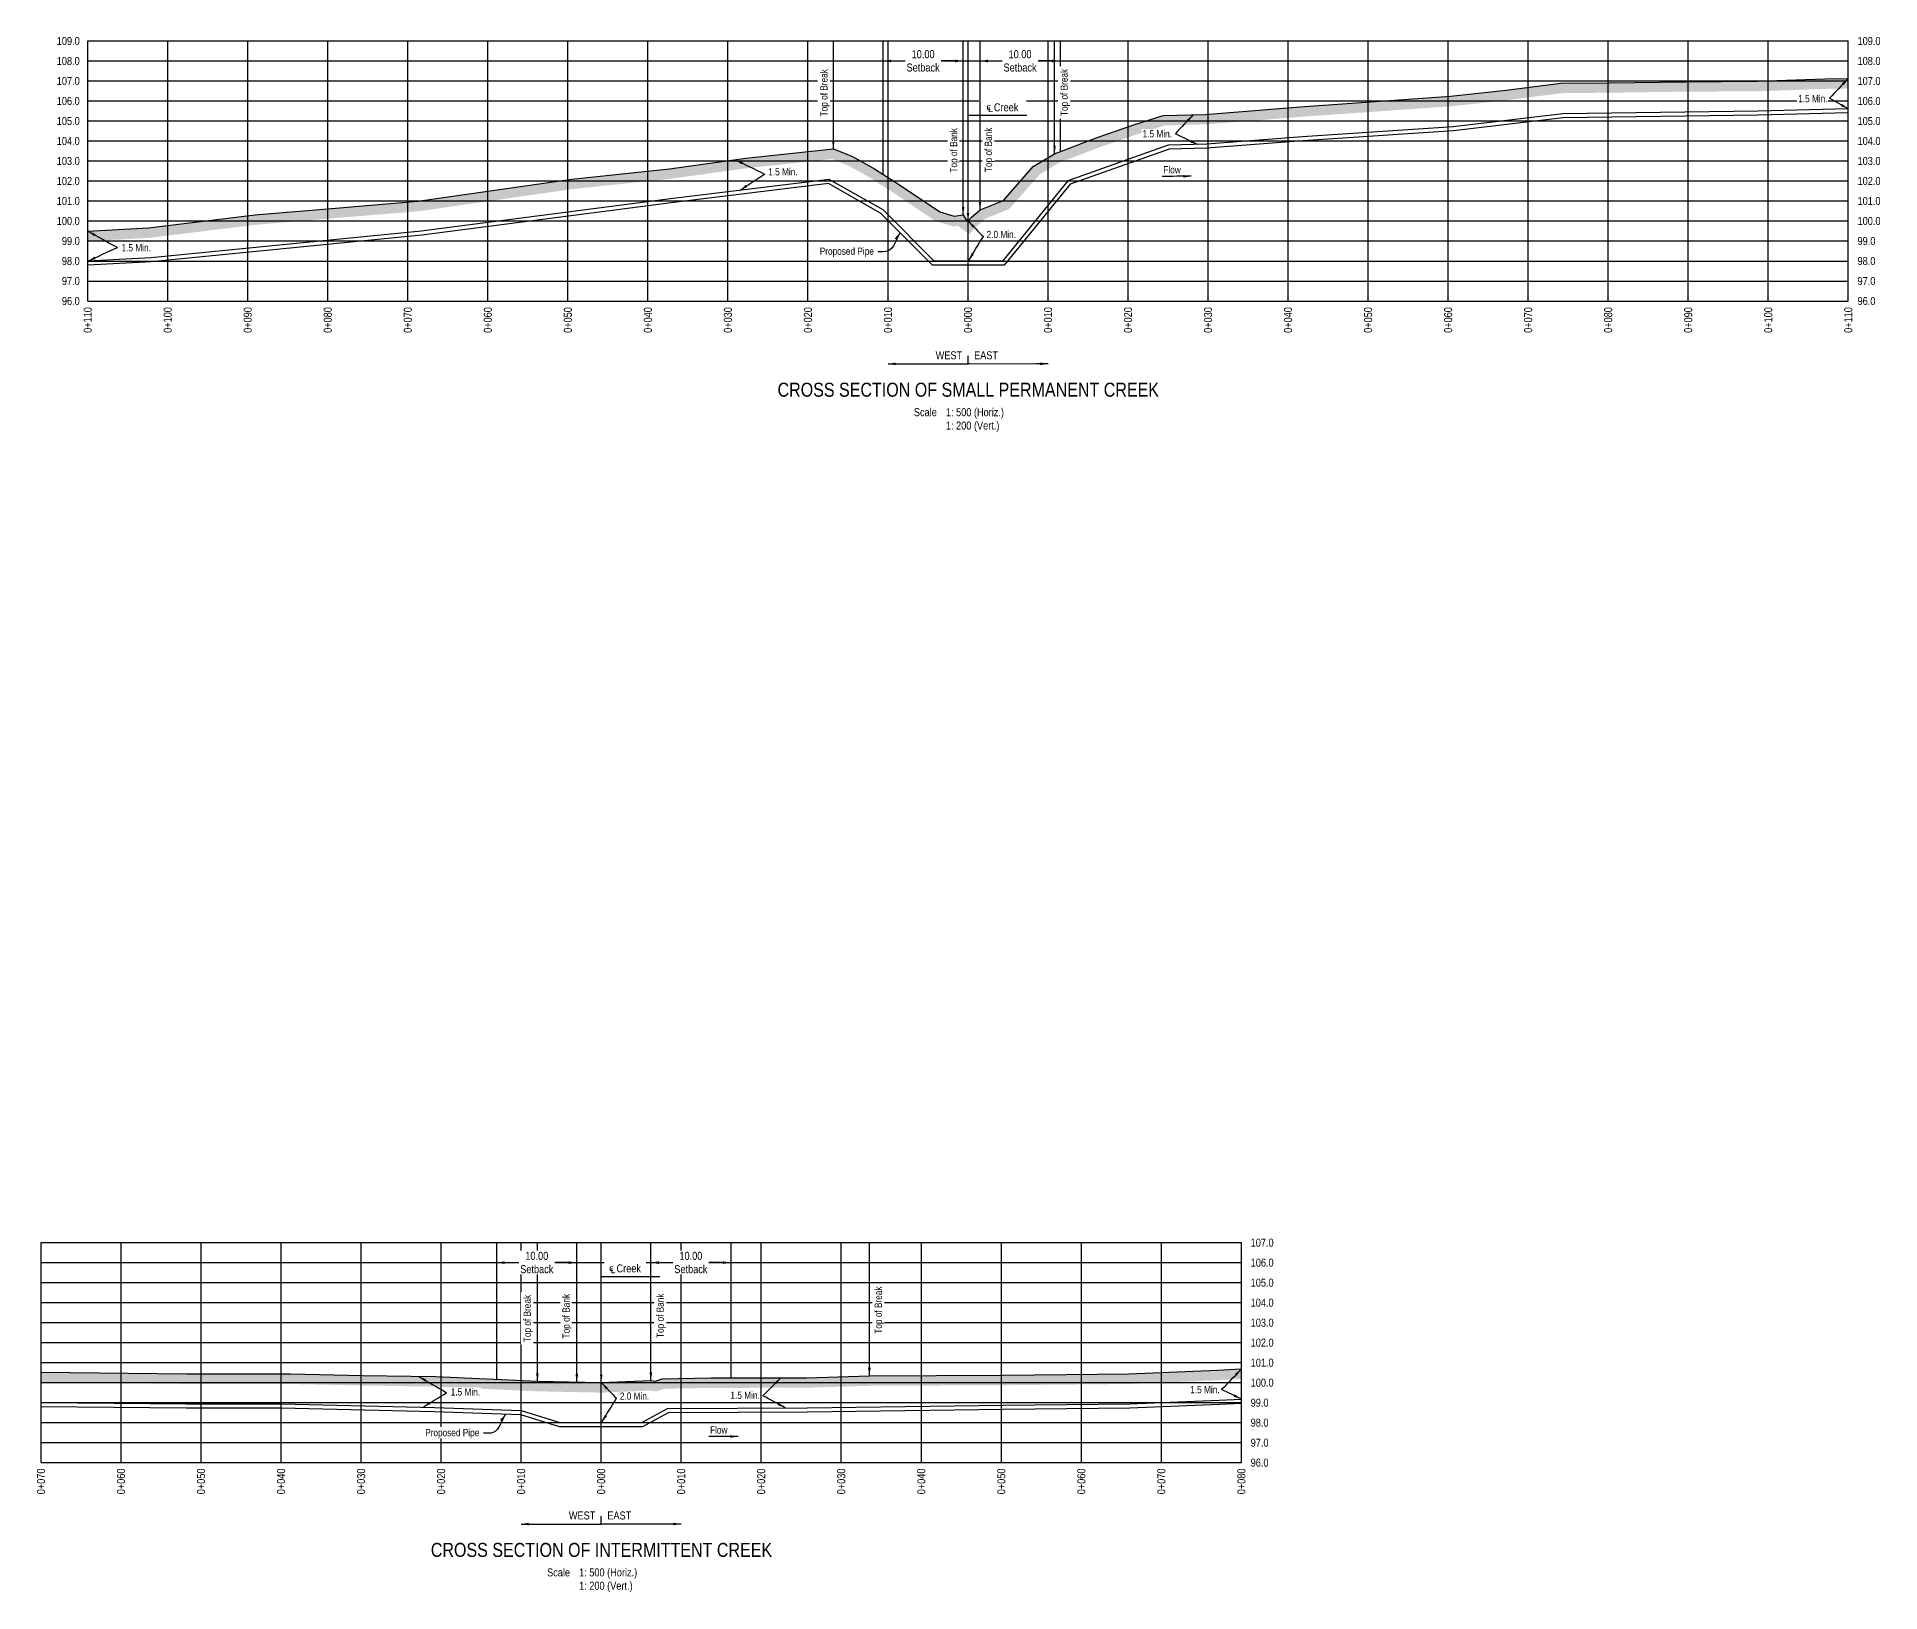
# Model space of a CAD drawing. Extents: x 471563 to 508050, y 6028961 to 6050146.
# Drawn here: x 505748 to 508050, y 6028961 to 6030904 of the extents above; entities that cross this region are included whole.
import ezdxf
from ezdxf.enums import TextEntityAlignment as Align

# ---------------------------------------------------------------- set-up
doc = ezdxf.new("R2010")
doc.units = 0
doc.header["$LTSCALE"] = 5
doc.linetypes.add('foc-TOPO', pattern=[1, 0.2, -0.8])
for name, color, linetype in [('CG-NOTES', 7, 'Continuous'), ('DETAIL-T', 7, 'Continuous'), ('L-BD', 7, 'Continuous'), ('L-DETAIL-T', 3, 'Continuous'), ('P-CROSSINGS-GRID', 8, 'Continuous'), ('P-CROSSINGS-GROUND', 48, 'foc-TOPO'), ('P-CROSSINGS-LINE', 3, 'Continuous'), ('P-PROPOSED', 10, 'Continuous'), ('S-T7', 7, 'Continuous')]:
    doc.layers.add(name, color=color, linetype=linetype)
doc.styles.add('140', font='ARIALN.TTF', dxfattribs={"height": 15})
doc.styles.add('80', font='ARIALN.TTF', dxfattribs={"height": 10})
doc.styles.add('80CG', font='ARIALN.TTF', dxfattribs={"height": 10})
doc.styles.add('80L', font='ARIALN.TTF', dxfattribs={"height": 10})
doc.dimstyles.new('Compass 5 000', dxfattribs={"dimscale": 5, "dimtxt": 9, "dimasz": 2, "dimexe": 0.2, "dimexo": 0.0625, "dimgap": 0.5, "dimtad": 0, "dimtih": 1, "dimtoh": 1, "dimzin": 0, "dimdsep": 46, "dimtxsty": '80CG', "dimcen": 0.1, "dimse1": 1, "dimse2": 1, "dimclrd": 256, "dimclrt": 256, "dimaunit": 1, "dimadec": 4, "dimazin": 0, "dimtfac": 0.06, "dimtofl": 0, "dimtmove": 0, "dimatfit": 1, "dimfxl": 0.2, "dimtolj": 1, "dimtzin": 0, "dimlwd": -1, "dimarcsym": 0})

msp = doc.modelspace()

# ---------------------------------------------------------------- hatches: boundary and pattern name
at = {"layer": 'P-CROSSINGS-GROUND'}
h = msp.add_hatch(dxfattribs=at)
h.set_pattern_fill('EARTH', color=256, scale=2.498679, angle=45)
h.set_pattern_definition([(45, (257.656, 3195.074), (0, 22.438773568), [15.86660895, -15.86660895]), (45, (253.448, 3199.281), (0, 22.438773568), [15.86660895, -15.86660895]), (45, (249.241, 3203.489), (0, 22.438773568), [15.86660895, -15.86660895]), (135, (249.241, 3206.293), (-22.438773568, 0), [15.86660895, -15.86660895]), (135, (253.448, 3210.5), (-22.438773568, 0), [15.86660895, -15.86660895]), (135, (257.656, 3214.708), (-22.438773568, 0), [15.86660895, -15.86660895])])
h.paths.add_polyline_path([(505811.606, 6030648.444), (505888.549, 6030652.579), (506021.955, 6030668.902), (506127.061, 6030677.731), (506225.343, 6030685.836), (506417.782, 6030713.606), (506539.815, 6030726.403), (506634.988, 6030739.605), (506741.065, 6030751.053), (506761.358, 6030742.983), (506787.929, 6030728.017), (506818.597, 6030708.411), (506870.367, 6030673.536), (506892.559, 6030666.87), (506898.327, 6030667.706), (506898.57, 6030667.288), (506912.506, 6030657.024), (506924.043, 6030669.21), (506932.594, 6030676.59), (506962.533, 6030688.623), (507000.525, 6030731.822), (507024.566, 6030746.433), (507076.363, 6030766.087), (507121.869, 6030781.875), (507156.967, 6030793.039), (507207.875, 6030794.376), (507326.88, 6030803.772), (507514.643, 6030816.935), (507584.595, 6030824.55), (507652.319, 6030833.296), (507711.856, 6030833.914), (507807.448, 6030835.188), (507897.223, 6030835.664), (507981.649, 6030838.642), (508010.443, 6030839.224), (508010.443, 6030851.72), (507981.303, 6030851.131), (507896.969, 6030848.156), (507807.332, 6030847.681), (507711.708, 6030846.406), (507651.451, 6030845.781), (507583.119, 6030836.956), (507513.529, 6030829.381), (507325.952, 6030816.231), (507207.219, 6030806.856), (507154.868, 6030805.481), (507117.927, 6030793.731), (507072.099, 6030777.831), (507019.06, 6030757.706), (506992.405, 6030741.506), (506955.115, 6030699.106), (506926.006, 6030687.406), (506915.403, 6030678.256), (506911.024, 6030673.631), (506908.071, 6030675.806), (506904.895, 6030681.281), (506893.505, 6030679.631), (506875.775, 6030684.956), (506825.453, 6030718.856), (506794.364, 6030738.731), (506766.756, 6030754.281), (506742.804, 6030763.806), (506633.459, 6030752.006), (506538.304, 6030738.806), (506416.238, 6030726.006), (506223.936, 6030698.256), (506126.024, 6030690.181), (506020.673, 6030681.331), (505887.454, 6030665.031), (505811.606, 6030660.955)])
h = msp.add_hatch(dxfattribs=at)
h.set_pattern_fill('EARTH', color=256, scale=2.498679, angle=45)
h.set_pattern_definition([(45, (2342.567, 4563.835), (0, 22.438773568), [15.86660895, -15.86660895]), (45, (2338.36, 4568.042), (0, 22.438773568), [15.86660895, -15.86660895]), (45, (2334.153, 4572.25), (0, 22.438773568), [15.86660895, -15.86660895]), (135, (2334.153, 4575.054), (-22.438773568, 0), [15.86660895, -15.86660895]), (135, (2338.36, 4579.262), (-22.438773568, 0), [15.86660895, -15.86660895]), (135, (2342.567, 4583.469), (-22.438773568, 0), [15.86660895, -15.86660895])])
h.paths.add_polyline_path([(505753.301, 6029235.49), (505934.645, 6029233.42), (506064.802, 6029233.345), (506155.344, 6029231.37), (506245.894, 6029230.045), (506373.17, 6029224.17), (506452.931, 6029222.495), (506514.912, 6029225.22), (506520.585, 6029224.42), (506528.937, 6029227.37), (506589.835, 6029228.395), (506709.596, 6029228.695), (506787.788, 6029231.045), (506954.747, 6029231.77), (507112.057, 6029233.37), (507223.012, 6029237.945), (507252.508, 6029239.583), (507252.508, 6029227.07), (507223.616, 6029225.466), (507112.378, 6029220.879), (506954.838, 6029219.277), (506788.003, 6029218.553), (506709.799, 6029216.202), (506589.956, 6029215.902), (506531.181, 6029214.913), (506521.866, 6029211.623), (506514.309, 6029212.688), (506453.074, 6029209.996), (506372.751, 6029211.683), (506245.515, 6029217.556), (506155.116, 6029218.879), (506064.662, 6029220.852), (505934.57, 6029220.927), (505753.301, 6029222.996)])

# ---------------------------------------------------------------- linework, layer by layer
for p, q in [((506804.948, 6030731.965), (506804.948, 6030898.512)), ((506814.942, 6030873.526), (506832.014, 6030873.526)), ((506894.9, 6030873.526), (506877.829, 6030873.526)), ((506936, 6030873.526), (506953.072, 6030873.526)), ((507015.958, 6030873.526), (506998.887, 6030873.526)), ((506322.473, 6029226.51), (506322.473, 6029397.403)), ((506332.467, 6029372.416), (506349.539, 6029372.416)), ((506412.425, 6029372.416), (506395.353, 6029372.416)), ((506524.907, 6029372.416), (506541.979, 6029372.416)), ((506604.865, 6029372.416), (506587.793, 6029372.416))]:
    msp.add_line(p, q)
at = {"flags": 128}
for points in [[(507025.953, 6030898.512), (507025.953, 6030760.322)], [(506614.86, 6029397.403), (506614.86, 6029228.458)]]:
    msp.add_lwpolyline(points, dxfattribs=at)
for points in [[(506814.942, 6030875.191), (506814.942, 6030871.86), (506804.948, 6030873.526)], [(506894.9, 6030875.191), (506894.9, 6030871.86), (506904.895, 6030873.526)], [(506936, 6030875.191), (506936, 6030871.86), (506926.006, 6030873.526)], [(507015.958, 6030875.191), (507015.958, 6030871.86), (507025.953, 6030873.526)], [(506332.467, 6029374.082), (506332.467, 6029370.75), (506322.473, 6029372.416)], [(506412.425, 6029374.082), (506412.425, 6029370.75), (506422.42, 6029372.416)], [(506604.865, 6029374.082), (506604.865, 6029370.75), (506614.86, 6029372.416)]]:
    msp.add_solid(points)
at = {"layer": 'CG-NOTES'}
for p, q in [((506911.024, 6030495.204), (506911.024, 6030505.199)), ((506452.931, 6029045.892), (506452.931, 6029055.886))]:
    msp.add_line(p, q, dxfattribs=at)
at = {"layer": 'P-CROSSINGS-GRID', "color": 8}
for p, q in [((505811.606, 6030898.512), (508010.443, 6030898.512)), ((505811.606, 6030573.684), (505811.606, 6030898.512)), ((505811.606, 6030573.684), (505811.606, 6030898.512)), ((505911.553, 6030573.684), (505911.553, 6030898.512)), ((506011.5, 6030573.684), (506011.5, 6030898.512)), ((506111.447, 6030573.684), (506111.447, 6030898.512)), ((506211.394, 6030573.684), (506211.394, 6030898.512)), ((506311.342, 6030573.684), (506311.342, 6030898.512)), ((506411.289, 6030573.684), (506411.289, 6030898.512)), ((506511.236, 6030573.684), (506511.236, 6030898.512)), ((506611.183, 6030573.684), (506611.183, 6030898.512)), ((506711.13, 6030573.684), (506711.13, 6030898.512)), ((506811.077, 6030573.684), (506811.077, 6030898.512)), ((506911.024, 6030573.684), (506911.024, 6030898.512)), ((507010.972, 6030573.684), (507010.972, 6030898.512)), ((507110.919, 6030573.684), (507110.919, 6030898.512)), ((507210.866, 6030573.684), (507210.866, 6030898.512)), ((507310.813, 6030573.684), (507310.813, 6030898.512)), ((507410.76, 6030573.684), (507410.76, 6030898.512)), ((507510.707, 6030573.684), (507510.707, 6030898.512)), ((507610.654, 6030573.684), (507610.654, 6030898.512)), ((507710.602, 6030573.684), (507710.602, 6030898.512)), ((507810.549, 6030573.684), (507810.549, 6030898.512)), ((507910.496, 6030573.684), (507910.496, 6030898.512)), ((508010.443, 6030573.684), (508010.443, 6030898.512)), ((505811.606, 6030873.526), (508010.443, 6030873.526)), ((505811.606, 6030848.539), (508010.443, 6030848.539)), ((505811.606, 6030823.552), (508010.443, 6030823.552)), ((505811.606, 6030798.565), (508010.443, 6030798.565)), ((505811.606, 6030773.578), (508010.443, 6030773.578)), ((505811.606, 6030748.592), (508010.443, 6030748.592)), ((505811.606, 6030723.605), (508010.443, 6030723.605)), ((505811.606, 6030698.618), (508010.443, 6030698.618)), ((505811.606, 6030648.644), (508010.443, 6030648.644)), ((505811.606, 6030623.658), (508010.443, 6030623.658)), ((505811.606, 6030598.671), (508010.443, 6030598.671)), ((505811.606, 6030573.684), (508010.443, 6030573.684)), ((505753.301, 6029397.403), (507252.508, 6029397.403)), ((505753.301, 6029122.548), (505753.301, 6029397.403)), ((505753.301, 6029122.548), (505753.301, 6029397.403)), ((505853.248, 6029122.548), (505853.248, 6029397.403)), ((505953.195, 6029122.548), (505953.195, 6029397.403)), ((506053.142, 6029122.548), (506053.142, 6029397.403)), ((506153.089, 6029122.548), (506153.089, 6029397.403)), ((506253.037, 6029122.548), (506253.037, 6029397.403)), ((506352.984, 6029122.548), (506352.984, 6029397.403)), ((506452.931, 6029122.548), (506452.931, 6029397.403)), ((506552.878, 6029122.548), (506552.878, 6029397.403)), ((506652.825, 6029122.548), (506652.825, 6029397.403)), ((506752.772, 6029122.548), (506752.772, 6029397.403)), ((506852.719, 6029122.548), (506852.719, 6029397.403)), ((506952.667, 6029122.548), (506952.667, 6029397.403)), ((507052.614, 6029122.548), (507052.614, 6029397.403)), ((507152.561, 6029122.548), (507152.561, 6029397.403)), ((507252.508, 6029122.548), (507252.508, 6029397.403)), ((505753.301, 6029372.416), (507252.508, 6029372.416)), ((505753.301, 6029347.429), (507252.508, 6029347.429)), ((505753.301, 6029322.442), (507252.508, 6029322.442)), ((505753.301, 6029297.455), (507252.508, 6029297.455)), ((505753.301, 6029272.469), (507252.508, 6029272.469)), ((505753.301, 6029247.482), (507252.508, 6029247.482)), ((505753.301, 6029197.508), (507252.508, 6029197.508)), ((505753.301, 6029172.522), (507252.508, 6029172.522)), ((505753.301, 6029147.535), (507252.508, 6029147.535)), ((505753.301, 6029122.548), (507252.508, 6029122.548))]:
    msp.add_line(p, q, dxfattribs=at)
at = {"layer": 'P-CROSSINGS-GRID'}
for p, q in [((505811.606, 6030673.631), (508010.443, 6030673.631)), ((505753.301, 6029222.495), (507252.508, 6029222.495))]:
    msp.add_line(p, q, dxfattribs=at)
at = {"layer": 'P-CROSSINGS-LINE', "color": 3, "flags": 128}
for points in [[(505811.606, 6030660.955), (505887.454, 6030665.031), (506020.673, 6030681.331), (506126.024, 6030690.181), (506223.936, 6030698.256), (506416.238, 6030726.006), (506538.304, 6030738.806), (506633.459, 6030752.006), (506742.804, 6030763.806), (506766.756, 6030754.281), (506794.364, 6030738.731), (506825.453, 6030718.856), (506875.775, 6030684.956), (506893.505, 6030679.631), (506904.895, 6030681.281), (506908.071, 6030675.806), (506911.024, 6030673.631), (506915.403, 6030678.256), (506926.006, 6030687.406), (506955.115, 6030699.106), (506992.405, 6030741.506), (507019.06, 6030757.706), (507072.099, 6030777.831), (507117.927, 6030793.731), (507154.868, 6030805.481), (507207.219, 6030806.856), (507325.952, 6030816.231), (507513.529, 6030829.381), (507583.119, 6030836.956), (507651.451, 6030845.781), (507711.708, 6030846.406), (507807.332, 6030847.681), (507896.969, 6030848.156), (507981.303, 6030851.131), (508010.443, 6030851.72)], [(505753.301, 6029235.49), (505934.645, 6029233.42), (506064.802, 6029233.345), (506155.344, 6029231.37), (506245.894, 6029230.045), (506373.17, 6029224.17), (506452.931, 6029222.495), (506514.912, 6029225.22), (506520.585, 6029224.42), (506528.937, 6029227.37), (506589.835, 6029228.395), (506709.596, 6029228.695), (506787.788, 6029231.045), (506954.747, 6029231.77), (507112.057, 6029233.37), (507223.012, 6029237.945), (507252.508, 6029239.583)]]:
    msp.add_lwpolyline(points, dxfattribs=at)
at = {"layer": 'P-PROPOSED'}
for points in [[(508010.443, 6030813.695), (507897.73, 6030810.68), (507654.019, 6030807.478), (507516.84, 6030791.071), (507328.737, 6030778.854), (507209.187, 6030769.415), (507161.165, 6030768.154), (507035.58, 6030723.887), (506953.943, 6030623.658), (506911.024, 6030623.658), (506868.7, 6030623.658), (506804.885, 6030687.52), (506737.588, 6030725.546), (506542.835, 6030701.596), (506228.157, 6030660.997), (505890.739, 6030627.674), (505811.606, 6030623.421)], [(508010.443, 6030808.696), (507897.829, 6030805.683), (507654.349, 6030802.484), (507517.299, 6030786.093), (507329.096, 6030773.87), (507209.45, 6030764.423), (507162.083, 6030763.179), (507038.567, 6030719.641), (506956.318, 6030618.66), (506911.024, 6030618.66), (506866.629, 6030618.66), (506801.833, 6030683.505), (506736.563, 6030720.385), (506543.46, 6030696.637), (506228.722, 6030656.031), (505891.119, 6030622.689), (505811.606, 6030618.417)], [(505753.258, 6029192.511), (505934.397, 6029190.943), (506053.081, 6029190.874), (506244.342, 6029186.3), (506352.137, 6029182.611), (506400.346, 6029167.524), (506452.931, 6029167.524), (506504.918, 6029167.524), (506536.959, 6029185.009), (506710.255, 6029186.219), (506955.076, 6029189.294), (507113.148, 6029190.901), (507225.065, 6029195.516), (507252.785, 6029197.055)], [(505753.301, 6029197.508), (505934.42, 6029195.94), (505934.42, 6029195.94), (506053.142, 6029195.872), (506244.487, 6029191.295), (506352.984, 6029187.582), (506401.11, 6029172.522), (506452.931, 6029172.522), (506503.643, 6029172.522), (506535.668, 6029189.998), (506710.206, 6029191.216), (506955.019, 6029194.291), (507113.02, 6029195.898), (507224.823, 6029200.508), (507252.508, 6029202.045)]]:
    msp.add_lwpolyline(points, dxfattribs=at)

# ---------------------------------------------------------------- texts
at = {"style": '80'}
for s, p in [('0+110', (505811.519, 6030566.023)), ('0+100', (505911.466, 6030566.023)), ('0+090', (506011.413, 6030566.023)), ('0+080', (506111.36, 6030566.023)), ('0+070', (506211.307, 6030566.023)), ('0+060', (506311.255, 6030566.023)), ('0+050', (506411.202, 6030566.023)), ('0+040', (506511.149, 6030566.023)), ('0+030', (506611.096, 6030566.023)), ('0+020', (506711.043, 6030566.023)), ('0+010', (506810.99, 6030566.023)), ('0+000', (506910.937, 6030566.023)), ('0+010', (507010.885, 6030566.023)), ('0+020', (507110.832, 6030566.023)), ('0+030', (507210.779, 6030566.023)), ('0+040', (507310.726, 6030566.023)), ('0+050', (507410.673, 6030566.023)), ('0+060', (507510.62, 6030566.023)), ('0+070', (507610.567, 6030566.023)), ('0+080', (507710.515, 6030566.023)), ('0+090', (507810.462, 6030566.023)), ('0+100', (507910.409, 6030566.023)), ('0+110', (508010.356, 6030566.023)), ('0+070', (505753.214, 6029115.204)), ('0+060', (505853.161, 6029115.204)), ('0+050', (505953.108, 6029115.204)), ('0+040', (506053.055, 6029115.204)), ('0+030', (506153.002, 6029115.204)), ('0+020', (506252.95, 6029115.204)), ('0+010', (506352.897, 6029115.204)), ('0+000', (506452.844, 6029115.204)), ('0+010', (506552.791, 6029115.204)), ('0+020', (506652.738, 6029115.204)), ('0+030', (506752.685, 6029115.204)), ('0+040', (506852.632, 6029115.204)), ('0+050', (506952.58, 6029115.204)), ('0+060', (507052.527, 6029115.204)), ('0+070', (507152.474, 6029115.204)), ('0+080', (507252.421, 6029115.204))]:
    msp.add_text(s, height=9.9947, rotation=90, dxfattribs=at).set_placement(p, align=Align.MIDDLE_RIGHT)
at = {"char_height": 8.9952, "attachment_point": 1, "style": '80L'}
for insert in [(506934.249, 6030661.304), (506476.156, 6029210.168)]:
    msp.add_mtext_dynamic_manual_height_columns('2.0 Min.', width=35.88741, gutter_width=45, heights=[0], dxfattribs=dict(at, insert=insert))
at = {"layer": 'DETAIL-T', "char_height": 9.99471, "attachment_point": 1, "style": '80L'}
for insert in [(506843.405, 6030439.774), (506385.311, 6028990.461)]:
    msp.add_mtext_dynamic_manual_height_columns('Scale^I1: 500 (Horiz.)\\P^I1: 200 (Vert.)', width=217.1051, gutter_width=45, heights=[0], dxfattribs=dict(at, insert=insert))
at = {"layer": 'L-DETAIL-T', "char_height": 17.49075, "attachment_point": 2, "rotation": 0, "style": '140'}
for s, insert, width in [('CROSS SECTION OF SMALL PERMANENT CREEK', (506911.305, 6030471.631), 476.61292), ('CROSS SECTION OF INTERMITTENT CREEK', (506453.211, 6029022.318), 426.47913)]:
    msp.add_mtext(s, dxfattribs=dict(at, insert=insert, width=width))
at = {"layer": 'S-T7', "style": '80'}
for s, p in [('109.0', (505801.611, 6030898.512)), ('108.0', (505801.611, 6030873.526)), ('107.0', (505801.611, 6030848.539)), ('106.0', (505801.611, 6030823.552)), ('105.0', (505801.611, 6030798.565)), ('104.0', (505801.611, 6030773.578)), ('103.0', (505801.611, 6030748.592)), ('102.0', (505801.611, 6030723.605)), ('101.0', (505801.611, 6030698.618)), ('100.0', (505801.611, 6030673.631)), ('99.0', (505801.611, 6030648.644)), ('98.0', (505801.611, 6030623.658)), ('97.0', (505801.611, 6030598.671)), ('96.0', (505801.611, 6030573.684))]:
    msp.add_text(s, height=9.9947, dxfattribs=at).set_placement(p, align=Align.MIDDLE_RIGHT)
for s, p in [('109.0', (508021.967, 6030898.512)), ('108.0', (508021.967, 6030873.526)), ('107.0', (508021.967, 6030848.539)), ('106.0', (508021.967, 6030823.552)), ('105.0', (508021.967, 6030798.565)), ('104.0', (508021.967, 6030773.578)), ('103.0', (508021.967, 6030748.592)), ('102.0', (508021.967, 6030723.605)), ('101.0', (508021.967, 6030698.618)), ('100.0', (508021.967, 6030673.631)), ('99.0', (508021.967, 6030648.644)), ('98.0', (508021.967, 6030623.658)), ('97.0', (508021.967, 6030598.671)), ('96.0', (508021.967, 6030573.684)), ('107.0', (507264.032, 6029397.403)), ('106.0', (507264.032, 6029372.416)), ('105.0', (507264.032, 6029347.429)), ('104.0', (507264.032, 6029322.442)), ('103.0', (507264.032, 6029297.455)), ('102.0', (507264.032, 6029272.469)), ('101.0', (507264.032, 6029247.482)), ('100.0', (507264.032, 6029222.495)), ('99.0', (507264.032, 6029197.508)), ('98.0', (507264.032, 6029172.522)), ('97.0', (507264.032, 6029147.535)), ('96.0', (507264.032, 6029122.548))]:
    msp.add_text(s, height=9.9947, dxfattribs=at).set_placement(p, align=Align.MIDDLE_LEFT)

# ---------------------------------------------------------------- leaders
at = {"path_type": 1}
for points in [[(506904.895, 6030681.281), (506904.895, 6030898.512)], [(507019.06, 6030757.706), (507019.06, 6030898.512)], [(508010.443, 6030851.72), (507986.751, 6030826.989)], [(508010.443, 6030813.695), (507986.751, 6030826.989)], [(506911.024, 6030673.631), (506911.024, 6030806.038)], [(507192.365, 6030806.466), (507169.949, 6030782.678)], [(507197.834, 6030769.012), (507169.949, 6030782.678)], [(506620.072, 6030750.149), (506656.715, 6030732.33)], [(506626.084, 6030711.833), (506656.715, 6030732.33)], [(505811.606, 6030660.955), (505848.664, 6030640.592)], [(506911.024, 6030673.631), (506930.135, 6030654.09)], [(506911.683, 6030624.062), (506930.135, 6030654.09)], [(505811.606, 6030623.421), (505848.664, 6030640.592)], [(506422.42, 6029223.136), (506422.42, 6029397.403)], [(506787.788, 6029231.045), (506787.788, 6029397.403)], [(506224.689, 6029230.355), (506259.768, 6029209.93)], [(506677.27, 6029228.614), (506654.86, 6029206.02)], [(507252.508, 6029239.583), (507227.759, 6029213.831)], [(506230.701, 6029192.04), (506259.768, 6029209.93)], [(506452.931, 6029222.495), (506472.041, 6029202.954)], [(506682.738, 6029191.16), (506654.86, 6029206.02)], [(507252.508, 6029202.045), (507227.759, 6029213.831)], [(506453.59, 6029172.926), (506472.041, 6029202.954)]]:
    msp.add_leader(points, dimstyle='Compass 5 000', override={"dimgap": 0.5, "dimtad": 0}, dxfattribs=at)
at = {"layer": 'CG-NOTES', "path_type": 1}
for points in [[(506811.077, 6030495.204), (506911.024, 6030495.204)], [(507010.972, 6030495.204), (506911.024, 6030495.204)], [(506352.984, 6029045.892), (506452.931, 6029045.892)], [(506552.878, 6029045.892), (506452.931, 6029045.892)]]:
    msp.add_leader(points, dimstyle='Compass 5 000', override={"dimgap": 0.5, "dimtad": 0}, dxfattribs=at)

# ---------------------------------------------------------------- next in the draw order: texts
at = {"bg_fill": 3, "box_fill_scale": 1.15, "bg_fill_color": 256, "bg_fill_true_color": 256, "bg_fill_transparency": 0}
for s, insert, char_height, width, attachment_point, style in [('10.00 Setback', (506854.921, 6030887.026), 9.99471, 41.58336, 2, '80CG'), ('10.00 Setback', (506975.979, 6030887.026), 9.99471, 41.58336, 2, '80CG'), ('1.5 Min.', (507947.876, 6030830.995), 8.9952, 35.86844, 1, '80L'), ('1.5 Min.', (507129.143, 6030787.102), 8.9952, 35.86844, 1, '80L'), ('1.5 Min.', (506661.517, 6030739.568), 8.9952, 35.86844, 1, '80L'), ('1.5 Min.', (505853.877, 6030644.712), 8.9952, 35.86844, 1, '80L'), ('10.00 Setback', (506564.886, 6029385.916), 9.99471, 41.58336, 2, '80CG'), ('1.5 Min.', (506264.956, 6029215.417), 8.9952, 35.86844, 1, '80L'), ('1.5 Min.', (506614.266, 6029211.29), 8.9952, 35.86844, 1, '80L'), ('1.5 Min.', (507188.58, 6029218.286), 8.9952, 35.86844, 1, '80L')]:
    msp.add_mtext(s, dxfattribs=dict(at, insert=insert, char_height=char_height, width=width, attachment_point=attachment_point, style=style))
at = {"style": '80L', "bg_fill": 3, "bg_fill_color": 256, "bg_fill_transparency": 0}
for s, width, insert, char_height, attachment_point, rotation, box_fill_scale in [('Top of Break', 59.08727, (506726.546, 6030804.324), 8.99524, 1, 90, 1.35), ('Top of Break', 59.08727, (507026.575, 6030804.72), 8.99524, 1, 90, 1.35), ('Top of Bank', 55.65548, (506888.469, 6030734.09), 8.99524, 1, 90, 1.3), ('Flow', 21.76121, (507176.736, 6030742.087), 8.9952, 3, 359.666704, 1.15), ('Top of Break', 59.08727, (506794.443, 6029283.626), 8.99524, 1, 90, 1.35), ('Top of Break', 59.08727, (506356.046, 6029273.086), 8.99524, 1, 90, 1.35), ('Top of Bank', 55.65548, (506404.483, 6029277.756), 8.99524, 1, 90, 1.3), ('Flow', 21.76121, (506610.653, 6029167.813), 8.9952, 3, 359.666704, 1.15)]:
    msp.add_mtext_dynamic_manual_height_columns(s, width=width, gutter_width=45, heights=[0], dxfattribs=dict(at, insert=insert, char_height=char_height, attachment_point=attachment_point, rotation=rotation, box_fill_scale=box_fill_scale))
at = {"char_height": 8.99524, "attachment_point": 1, "style": '80L', "bg_fill": 3, "box_fill_scale": 1.3, "bg_fill_color": 256, "bg_fill_transparency": 0}
for insert in [(506725.841, 6030640.447), (506233.027, 6029164.584)]:
    msp.add_mtext_dynamic_manual_height_columns('Proposed Pipe', width=67.2769, gutter_width=45, heights=[0], dxfattribs=dict(at, insert=insert))
at = {"color": 3, "char_height": 9.9947, "width": 78.38986, "attachment_point": 3, "style": '80', "bg_fill": 2}
for insert in [(506903.661, 6030510.877), (506445.567, 6029061.564)]:
    msp.add_mtext('WEST', dxfattribs=dict(at, insert=insert))
at = {"layer": 'L-BD', "char_height": 9.99471, "attachment_point": 1, "style": '80', "bg_fill": 2}
for s, insert, width in [('\\pi4.23178;{\\fISOCPEUR|b0|i0|c0|p34;℄} Creek', (506929.577, 6030820.644), 49.13918), ('\\pi0.54971;{\\fISOCPEUR|b0|i0|c0|p34;℄} Creek', (506461.95, 6029370.23), 41.77504)]:
    msp.add_mtext(s, dxfattribs=dict(at, insert=insert, width=width))

# ---------------------------------------------------------------- next in the draw order: linework, layer by layer
for p, q in [((506911.024, 6030806.038), (506984.273, 6030806.038)), ((506452.931, 6029354.902), (506526.18, 6029354.902))]:
    msp.add_line(p, q)
msp.add_solid([(506524.907, 6029374.082), (506524.907, 6029370.75), (506514.912, 6029372.416)])

# ---------------------------------------------------------------- next in the draw order: texts
at = {"color": 3, "char_height": 9.9947, "width": 71.7585, "attachment_point": 1, "style": '80', "bg_fill": 2}
for insert in [(506918.61, 6030510.877), (506460.517, 6029061.564)]:
    msp.add_mtext('EAST', dxfattribs=dict(at, insert=insert))

# ---------------------------------------------------------------- next in the draw order: leaders
at = {"path_type": 1}
for points in [[(506742.804, 6030763.806), (506742.804, 6030898.512)], [(506926.006, 6030687.406), (506926.006, 6030898.512)], [(507189.866, 6030729.505), (507153.411, 6030729.377)], [(506826.205, 6030659.114), (506810.728, 6030636.058), (506798.545, 6030635.145)], [(506373.17, 6029224.17), (506373.17, 6029397.403)], [(506514.912, 6029225.22), (506514.912, 6029397.403)], [(506452.931, 6029222.495), (506452.931, 6029354.902)], [(506333.391, 6029183.252), (506317.914, 6029160.196), (506305.731, 6029159.283)], [(506623.783, 6029155.23), (506587.328, 6029155.102)]]:
    msp.add_leader(points, dimstyle='Compass 5 000', override={"dimgap": 0.5, "dimtad": 0}, dxfattribs=at)

# ---------------------------------------------------------------- next in the draw order: texts
at = {"char_height": 8.99524, "attachment_point": 1, "rotation": 90, "style": '80L', "bg_fill": 3, "box_fill_scale": 1.35, "bg_fill_color": 256, "bg_fill_transparency": 0}
for insert in [(506931.925, 6030734.746), (506522.039, 6029278.295)]:
    msp.add_mtext_dynamic_manual_height_columns('Top of Bank', width=55.65548, gutter_width=45, heights=[0], dxfattribs=dict(at, insert=insert))
at = {"insert": (506372.446, 6029385.916), "char_height": 9.99471, "width": 41.58336, "attachment_point": 2, "style": '80CG', "bg_fill": 3, "box_fill_scale": 1.15, "bg_fill_color": 256, "bg_fill_true_color": 256, "bg_fill_transparency": 0}
msp.add_mtext('10.00 Setback', dxfattribs=at)

doc.saveas('drawing.dxf')
